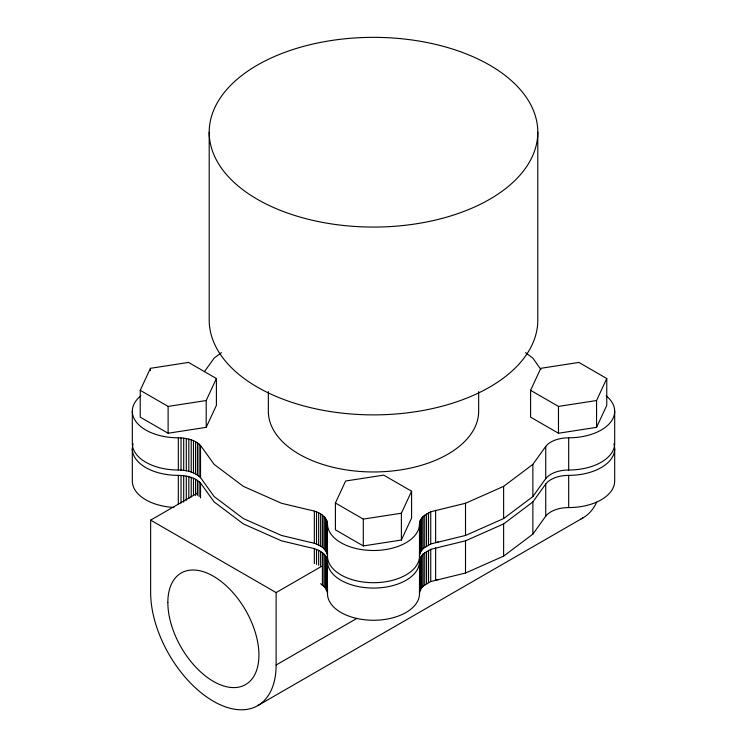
<?xml version="1.0" encoding="UTF-8"?>
<svg xmlns="http://www.w3.org/2000/svg" width="747" height="747" viewBox="0 0 747 747"><rect width="100%" height="100%" fill="white"/><g stroke="black" fill="none" stroke-linecap="round" stroke-linejoin="round"><path stroke-width="1.12" d="M140.922 395.779A46.006 26.565 0 0 0 137.392 423.39A46.006 26.565 0 0 0 178.318 437.807C187.161 437.994 197.675 440.17 202.596 448.293L214.137 464.373L243.382 486.372L281.488 503.263L309.146 509.874C316.401 511.181 325.29 514.459 327.345 522.368L327.494 556.132A46.006 26.565 0 0 0 373.5 582.697A46.006 26.565 0 0 0 419.506 556.132L419.506 523.936L420.103 520.771L423.166 516.345L430.739 511.76L465.512 503.263L503.618 486.372L532.863 464.373L545.74 446.426A25.099 14.492 0 0 1 568.682 437.807A46.006 26.565 0 0 0 609.608 423.39A46.006 26.565 0 0 0 606.078 395.779M419.506 556.132L419.655 522.349M133.115 443.867A46.006 26.565 0 0 0 178.318 475.372C187.161 475.559 197.675 477.735 202.596 485.858L214.137 501.937L243.382 523.936L281.488 540.819L309.146 547.439C316.401 548.746 325.29 552.024 327.345 559.933L327.494 593.697A46.006 26.565 0 0 0 373.5 620.262A46.006 26.565 0 0 0 419.506 593.697L419.506 561.501L420.103 558.336L423.166 553.91L430.739 549.325L465.512 540.819L503.618 523.936L532.863 501.937L545.74 483.991A25.099 14.492 0 0 1 568.682 475.372A46.006 26.565 0 0 0 613.885 443.867M419.506 593.697L419.655 559.914M419.655 554.545L420.841 551.435L423.166 548.55L430.739 543.965L465.512 535.459L503.618 518.577L532.863 496.568L545.74 478.622A25.099 14.492 0 0 1 568.682 470.012A46.006 26.565 0 0 0 614.688 443.447L614.688 411.252M419.655 592.11L420.841 589L423.166 586.106L430.739 581.521L465.512 573.024L503.618 556.132L532.863 534.133L545.74 516.186A25.099 14.492 0 0 1 568.682 507.568A46.006 26.565 0 0 0 614.688 481.012L614.688 448.816M140.231 390.317L150.436 368.318L188.524 362.426L216.406 378.524L216.406 405.36L206.2 427.349L168.112 433.241L140.231 417.143L140.231 390.317L168.112 406.415L206.2 400.523L216.406 378.524M335.412 503.002L345.618 481.012L383.706 475.12L411.588 491.218L411.588 518.044L401.382 540.034L363.294 545.926L335.412 529.828L335.412 503.002L363.294 519.1L401.382 513.208L411.588 491.218M530.594 390.317L540.8 368.318L578.888 362.426L606.769 378.524L606.769 405.36L596.564 427.349L558.476 433.241L530.594 417.143L530.594 390.317L558.476 406.415L596.564 400.523L606.769 378.524M204.398 371.707L214.137 358.13L221.448 352.631M356.945 618.357L276.119 665.026A88.725 51.226 60 0 1 213.381 701.246A88.725 51.226 60 0 1 150.642 592.576L150.642 520.136L197.115 493.309M150.642 520.136L276.119 592.576L321.583 566.329M257.743 705.635L583.052 517.83M438.237 541.977L435.622 542.481L435.622 510.285M438.237 579.541L435.622 580.046L435.622 547.85M132.312 411.252L132.312 443.447A46.006 26.565 0 0 0 178.318 470.012C187.161 470.19 197.675 472.365 202.596 480.489L214.137 496.568L243.382 518.577L281.488 535.459L309.146 542.07C316.401 543.386 325.29 546.655 327.345 554.563M320.64 583.687L325.188 587.59L327.345 592.128M525.552 352.631L532.863 358.13L540.921 369.578M327.345 522.368L327.494 556.132M327.345 559.933L327.494 593.697M596.564 400.523L596.564 427.349M568.682 437.807L568.682 470.012M568.682 475.372L568.682 507.568M558.476 406.415L558.476 433.241M545.74 446.426L545.74 478.622M545.74 483.991L545.74 516.186M537.803 132.21A164.303 94.86 0 0 1 291.349 214.361A164.303 94.86 0 0 1 291.349 50.058A164.303 94.86 0 0 1 537.803 132.21L537.803 320.024A164.303 94.86 0 0 1 373.5 414.884A164.303 94.86 0 0 1 209.197 320.024L209.197 132.21M532.863 464.373L532.863 496.568M532.863 501.937L532.863 534.133M503.618 486.372L503.618 518.577M503.618 523.936L503.618 556.132M478.659 391.624L478.659 411.252A105.159 60.712 0 0 1 373.5 471.964A105.159 60.712 0 0 1 268.341 411.252L268.341 391.624M465.512 503.263L465.512 535.459M465.512 540.819L465.512 573.024M430.739 511.76L430.739 543.965M430.739 549.325L430.739 581.521M428.526 512.722L428.526 544.918M428.526 550.287L428.526 582.483M426.518 513.815L426.518 546.01M426.518 551.379L426.518 583.575M424.726 515.028L424.726 547.224M424.726 552.593L424.726 584.789M423.166 516.345L423.166 548.55M423.166 553.91L423.166 586.106M421.868 517.755L421.868 549.951M421.868 555.32L421.868 587.515M420.841 519.24L420.841 551.435M420.841 556.804L420.841 589M420.103 520.771L420.103 552.967M420.103 558.336L420.103 590.532M401.382 513.208L401.382 540.034M363.294 519.1L363.294 545.926M326.906 520.818L326.906 553.013M326.906 558.373L326.906 590.578M326.187 519.296L326.187 551.491M326.187 556.86L326.187 589.056M325.188 517.83L325.188 550.035M325.188 555.394L325.188 587.59M323.918 516.438L323.918 548.634M323.918 554.003L323.918 586.199M322.396 515.131L322.396 547.336M322.396 552.696L322.396 584.892M320.64 513.927L320.64 546.132M320.64 551.491L320.64 566.441M318.67 512.844L318.67 545.039M318.67 550.408L318.67 565.358M316.513 511.882L316.513 544.077M316.513 549.447L316.513 564.396M314.347 511.116L314.347 543.312M314.347 548.681L314.347 563.63M276.119 592.576L276.119 665.026M206.2 400.523L206.2 427.349M200.523 445.408L200.523 477.613M200.523 482.973L200.523 497.922M199.104 444.082L199.104 476.278M199.104 481.647L199.104 496.596M197.441 442.85L197.441 475.045M197.441 480.414L197.441 495.364M195.555 441.72L195.555 473.925M195.555 479.285L195.555 495.382M193.473 440.721L193.473 472.916M193.473 478.285L193.473 495.532M191.223 439.852L191.223 472.048M191.223 477.417L191.223 496.97M188.823 439.133L188.823 471.329M188.823 476.698L188.823 498.538M186.302 438.554L186.302 470.759M186.302 476.119L186.302 500.266M183.697 438.144L183.697 470.339M183.697 475.708L183.697 502.152M181.017 437.891L181.017 470.096M181.017 475.456L181.017 503.058M178.318 437.807L178.318 470.012M178.318 475.372L178.318 504.122M168.112 406.415L168.112 433.241M150.436 368.318L150.436 370.652M132.312 448.816L132.312 481.012A46.006 26.565 0 0 0 173.948 507.456M419.506 561.501A46.006 26.565 0 0 1 373.5 588.066A46.006 26.565 0 0 1 327.494 561.501M419.506 523.936A46.006 26.565 0 0 1 373.5 550.502A46.006 26.565 0 0 1 327.494 523.936M596.648 502.171A88.725 51.226 60 0 1 581.082 518.866M167.842 602.512A64.41 37.182 60 0 0 236.155 687.492A64.41 37.182 60 0 0 236.155 596.405A64.41 37.182 60 0 0 167.842 602.512"/></g></svg>
